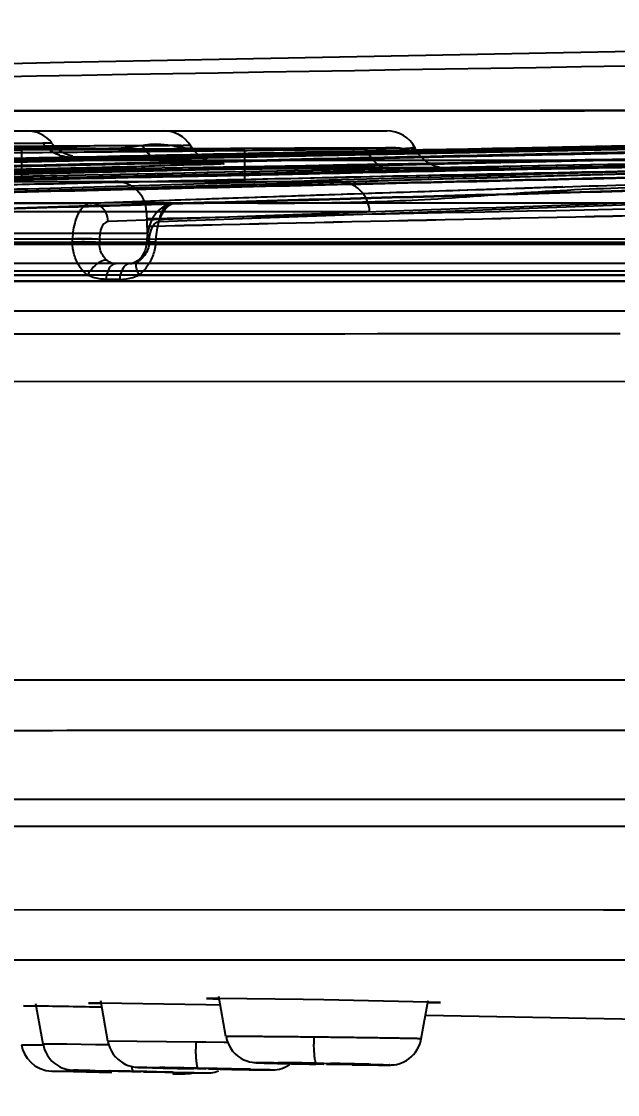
# Model space of a CAD drawing. Header units: millimetres. Extents: x 687 to 1107, y -116 to 478.
# Drawn here: x 931.257 to 933.143, y 374.776 to 378.172 of the extents above; entities that cross this region are included whole.
import ezdxf

# ---------------------------------------------------------------- set-up
doc = ezdxf.new("R2010")
doc.units = ezdxf.units.MM
doc.header["$LTSCALE"] = 0.1
doc.layers.add('DIM', color=3, linetype='Continuous')
doc.styles.get("Standard").update_dxf_attribs({"font": 'arial.ttf'})
doc.dimstyles.new('ISO-25', dxfattribs={"dimtxt": 2.5, "dimasz": 2.5, "dimexe": 1.25, "dimexo": 0.625, "dimtad": 1, "dimlfac": 5, "dimtxsty": 'Standard', "dimcen": 2.5, "dimadec": 0, "dimazin": 0, "dimtfac": 1, "dimtmove": 0, "dimatfit": 3, "dimfxl": 0, "dimarcsym": 0})

# ---------------------------------------------------------------- blocks, each defined once
blk = doc.blocks.new('*D59')
at = {"layer": 'Defpoints', "color": 0}
for p in [(924.9281, 376.0821), (964.4062, 376.0834), (964.4062, 366.3875)]:
    blk.add_point(p, dxfattribs=at)
at = {"layer": 'DIM', "color": 0, "lineweight": -2}
for p, q in [((964.4062, 375.4584), (964.4062, 365.1375)), ((924.9281, 375.4571), (924.9281, 365.1375)), ((927.4281, 366.3875), (961.9062, 366.3875))]:
    blk.add_line(p, q, dxfattribs=at)
at = {"layer": 'DIM', "color": 0}
for points in [[(927.4281, 366.8042), (927.4281, 365.9709), (924.9281, 366.3875)], [(961.9062, 366.8042), (961.9062, 365.9709), (964.4062, 366.3875)]]:
    blk.add_solid(points, dxfattribs=at)
at = {"layer": 'DIM', "color": 0, "insert": (944.6671, 368.289), "char_height": 2.5, "attachment_point": 5}
blk.add_mtext('197', dxfattribs=at)

msp = doc.modelspace()

# ---------------------------------------------------------------- linework, layer by layer
for p, q in [((928.7763, 377.8256), (932.4133, 377.8256)), ((931.325, 377.7869), (928.6826, 377.7568)), ((931.3531, 377.7873), (931.325, 377.7869)), ((931.3499, 377.7873), (931.3531, 377.7873)), ((931.6397, 377.7787), (931.7253, 377.7789)), ((931.7629, 377.779), (931.7253, 377.779)), ((931.7629, 377.779), (931.7686, 377.779)), ((931.7776, 377.7789), (931.7687, 377.7789)), ((931.7891, 377.7789), (931.7777, 377.7788)), ((931.7925, 377.7788), (931.7891, 377.7786)), ((932.4732, 377.7698), (932.3485, 377.7675)), ((932.5023, 377.771), (932.4732, 377.7698)), ((928.5717, 377.6737), (931.4212, 377.7411)), ((931.9642, 377.7656), (929.2254, 377.7656)), ((931.2587, 377.6656), (931.2587, 377.7656)), ((931.4208, 377.7411), (931.4336, 377.7415)), ((931.4212, 377.7411), (931.4507, 377.742)), ((931.4336, 377.7415), (931.4439, 377.7418)), ((931.9642, 377.6656), (931.9642, 377.7656)), ((931.2109, 377.7158), (931.2614, 377.7167)), ((931.2614, 377.7167), (931.3111, 377.7175)), ((931.3111, 377.7175), (931.3597, 377.7183)), ((931.3597, 377.7183), (931.4073, 377.719)), ((931.4073, 377.719), (931.4536, 377.7197)), ((931.4536, 377.7197), (931.4985, 377.7203)), ((931.4985, 377.7203), (931.542, 377.7209)), ((931.542, 377.7209), (931.5837, 377.7215)), ((931.5466, 377.6993), (931.5994, 377.7001)), ((931.5837, 377.7215), (931.6237, 377.722)), ((931.5994, 377.7001), (931.6511, 377.7009)), ((931.6237, 377.722), (931.6616, 377.7224)), ((931.6511, 377.7009), (931.7015, 377.7016)), ((931.6616, 377.7224), (931.6973, 377.7228)), ((931.6973, 377.7228), (931.7305, 377.7231)), ((931.7015, 377.7016), (931.7508, 377.7023)), ((931.7305, 377.7231), (931.7529, 377.7233)), ((931.7326, 377.7231), (931.8652, 377.7236)), ((931.7508, 377.7023), (931.7988, 377.703)), ((931.7529, 377.7233), (931.7731, 377.7234)), ((931.7731, 377.7234), (931.7911, 377.7235)), ((931.7911, 377.7235), (931.8072, 377.7236)), ((931.7988, 377.703), (931.8454, 377.7036)), ((931.8072, 377.7236), (931.8215, 377.7236)), ((931.8215, 377.7236), (931.8342, 377.7236)), ((931.8342, 377.7236), (931.8453, 377.7236)), ((931.8453, 377.7236), (931.855, 377.7236)), ((931.8454, 377.7036), (931.8908, 377.7042)), ((931.855, 377.7236), (931.8632, 377.7235)), ((931.8632, 377.7235), (931.8701, 377.7234)), ((931.8701, 377.7234), (931.8756, 377.7234)), ((931.8756, 377.7234), (931.8785, 377.7233)), ((931.8908, 377.7042), (931.9347, 377.7048)), ((931.9347, 377.7048), (931.9772, 377.7053)), ((931.9772, 377.7053), (932.0183, 377.7057)), ((932.0183, 377.7057), (932.058, 377.7062)), ((932.058, 377.7062), (932.0963, 377.7066)), ((932.0963, 377.7066), (932.1331, 377.7069)), ((932.1331, 377.7069), (932.1685, 377.7072)), ((932.1685, 377.7072), (932.2024, 377.7075)), ((932.2024, 377.7075), (932.2349, 377.7078)), ((932.2349, 377.7078), (932.266, 377.708)), ((932.266, 377.708), (932.2955, 377.7082)), ((932.2955, 377.7082), (932.3237, 377.7084)), ((932.3237, 377.7084), (932.3504, 377.7085)), ((932.3504, 377.7085), (932.3757, 377.7087)), ((932.3757, 377.7087), (932.3995, 377.7087)), ((932.3995, 377.7087), (932.4219, 377.7088)), ((932.4219, 377.7088), (932.4429, 377.7088)), ((932.4429, 377.7088), (932.4625, 377.7088)), ((932.4458, 377.6976), (932.5804, 377.7029)), ((932.4625, 377.7088), (932.4806, 377.7088)), ((932.4806, 377.7088), (932.4973, 377.7088)), ((932.4973, 377.7088), (932.5125, 377.7087)), ((932.5125, 377.7087), (932.5264, 377.7086)), ((932.5264, 377.7086), (932.5389, 377.7085)), ((932.5389, 377.7085), (932.55, 377.7084)), ((932.55, 377.7084), (932.5598, 377.7082)), ((932.5598, 377.7082), (932.5683, 377.7081)), ((932.5683, 377.7081), (932.5755, 377.7079)), ((932.5755, 377.7079), (932.5814, 377.7077)), ((929.3643, 377.6656), (932.2586, 377.6656)), ((931.209, 377.6937), (931.2675, 377.6947)), ((931.2675, 377.6947), (931.3251, 377.6957)), ((931.3251, 377.6957), (931.3819, 377.6967)), ((931.3819, 377.6967), (931.4378, 377.6976)), ((931.4378, 377.6976), (931.4927, 377.6985)), ((931.4927, 377.6985), (931.5466, 377.6993)), ((932.9695, 377.6487), (931.4889, 377.5971)), ((935.6281, 377.5986), (929.9625, 377.5964)), ((931.7446, 377.5969), (937.8305, 377.5994)), ((932.3585, 377.5691), (929.2644, 377.5691)), ((931.653, 377.5691), (931.6553, 377.5021)), ((931.7544, 377.5972), (931.743, 377.5968)), ((931.781, 377.5494), (931.6535, 377.5467)), ((928.8287, 377.5021), (931.6553, 377.5021)), ((963.4856, 377.4667), (925.8486, 377.4667)), ((926.0459, 377.4731), (940.3097, 377.4731)), ((926.053, 377.4731), (943.6161, 377.4731)), ((926.236, 377.4731), (942.5508, 377.4731)), ((927.8361, 377.4666), (956.7883, 377.4667)), ((929.8848, 377.4827), (935.5935, 377.4849)), ((931.4185, 377.4742), (931.4188, 377.4831)), ((931.5036, 377.482), (931.5038, 377.4731)), ((931.6542, 377.4834), (931.6537, 377.4744)), ((931.6537, 377.4744), (931.6818, 377.4742)), ((931.6537, 377.4744), (931.6617, 377.4731)), ((931.6621, 377.4821), (931.6542, 377.4834)), ((931.6542, 377.4834), (931.6823, 377.4831)), ((931.6617, 377.4731), (931.6621, 377.4821)), ((931.6818, 377.4742), (931.6823, 377.4831)), ((937.806, 377.4857), (931.6823, 377.4831)), ((943.5529, 377.4056), (926.0415, 377.4056)), ((927.4929, 377.3693), (931.466, 377.3693)), ((935.6494, 377.3693), (929.8383, 377.3693)), ((931.2657, 377.3823), (931.432, 377.3824)), ((931.432, 377.3824), (931.501, 377.3824)), ((931.501, 377.3824), (931.5785, 377.3824)), ((931.5785, 377.3824), (931.6482, 377.3824)), ((931.6281, 377.3693), (935.6609, 377.3691)), ((931.6482, 377.3824), (931.753, 377.3824)), ((931.753, 377.3824), (931.8085, 377.3824)), ((931.8085, 377.3824), (931.839, 377.3823)), ((931.839, 377.3823), (931.9339, 377.3823)), ((926.2031, 377.3503), (935.6619, 377.3503)), ((931.5679, 377.3556), (931.5244, 377.3556)), ((926.3027, 377.2556), (935.669, 377.2556)), ((931.8495, 377.1824), (931.0648, 377.1821)), ((931.8731, 377.1824), (931.8495, 377.1824)), ((932.2806, 377.1826), (931.8731, 377.1824)), ((932.3835, 377.1827), (932.2806, 377.1826)), ((932.4383, 377.1827), (932.3835, 377.1827)), ((932.5477, 377.1828), (932.4383, 377.1827)), ((932.5711, 377.1828), (932.5477, 377.1828)), ((932.7211, 377.1828), (932.5711, 377.1828)), ((933.1511, 377.1829), (932.7211, 377.1828)), ((935.5421, 377.0322), (929.9172, 377.0315)), ((942.4395, 376.0872), (928.431, 376.0871)), ((942.4319, 375.7096), (931.1512, 375.7096)), ((925.3524, 375.6246), (963.9821, 375.6246)), ((933.0989, 375.3594), (931.1629, 375.3598)), ((933.1394, 375.3594), (933.0989, 375.3594)), ((933.4104, 375.3594), (933.1394, 375.3594)), ((931.0783, 375.2019), (931.4657, 375.2019)), ((931.4657, 375.2019), (931.5343, 375.2018)), ((931.5343, 375.2018), (931.5661, 375.2018)), ((931.5661, 375.2018), (931.6351, 375.2018)), ((931.6351, 375.2018), (931.6442, 375.2018)), ((931.6442, 375.2018), (931.6666, 375.2018)), ((931.6666, 375.2018), (931.7344, 375.2018)), ((931.7344, 375.2018), (931.8391, 375.2018)), ((931.8391, 375.2018), (931.9341, 375.2018)), ((931.9341, 375.2018), (931.9748, 375.2018)), ((931.9748, 375.2018), (932.003, 375.2018)), ((932.003, 375.2018), (932.03, 375.2018)), ((932.03, 375.2018), (933.1426, 375.2016)), ((933.1426, 375.2016), (933.2014, 375.2016)), ((931.9042, 374.959), (931.8818, 375.0862)), ((931.3032, 375.0556), (931.2637, 375.0561)), ((931.2637, 375.0561), (931.3034, 375.0549)), ((931.3256, 374.9352), (931.3031, 375.063)), ((931.5082, 375.0648), (931.4688, 375.0648)), ((931.4688, 375.0648), (931.5087, 375.0633)), ((931.5306, 374.9442), (931.5081, 375.0718)), ((931.8402, 375.0592), (931.5082, 375.0648)), ((931.8869, 375.0583), (931.8402, 375.0592)), ((931.8818, 375.0796), (931.8424, 375.0792)), ((931.8424, 375.0792), (931.8825, 375.0774)), ((932.1483, 375.0764), (931.8818, 375.0796)), ((932.2137, 375.0753), (932.1483, 375.0764)), ((932.5434, 375.0683), (932.2137, 375.0753)), ((932.5219, 374.9518), (932.5433, 375.0734)), ((932.5432, 375.066), (932.5827, 375.0665)), ((932.5827, 375.0665), (932.5434, 375.0683)), ((932.535, 375.0263), (933.2138, 375.0138)), ((932.2137, 374.9568), (932.1819, 374.9572)), ((931.2605, 374.9323), (931.2573, 374.9323)), ((931.326, 374.9313), (931.2605, 374.9323)), ((931.4005, 374.9345), (931.3257, 374.9353)), ((931.4918, 374.9333), (931.4005, 374.9345)), ((931.5333, 374.9328), (931.4918, 374.9333)), ((931.8085, 374.9415), (931.5307, 374.9443)), ((931.8402, 374.9411), (931.8085, 374.9415)), ((931.8985, 374.9403), (931.8402, 374.9411)), ((931.91, 374.9401), (931.8985, 374.9403)), ((931.3342, 374.852), (931.3535, 374.8497)), ((931.4191, 374.8483), (931.3537, 374.8497)), ((931.3537, 374.8497), (931.4218, 374.8483)), ((931.4543, 374.8476), (931.4191, 374.8483)), ((931.4218, 374.8483), (931.5432, 374.8457)), ((931.4241, 374.8525), (931.4294, 374.8524)), ((931.4294, 374.8524), (931.464, 374.8515)), ((931.464, 374.8515), (931.5631, 374.8492)), ((931.4669, 374.8473), (931.5432, 374.8457)), ((931.49, 374.8516), (931.6116, 374.8492)), ((931.5374, 374.8503), (931.5352, 374.8503)), ((931.5352, 374.8503), (931.6089, 374.8485)), ((931.6009, 374.8491), (931.5374, 374.8503)), ((931.5631, 374.8492), (931.6064, 374.8483)), ((931.6267, 374.8486), (931.6009, 374.8491)), ((931.6064, 374.8483), (931.6089, 374.8482)), ((931.6089, 374.8485), (931.6352, 374.848)), ((931.6116, 374.8492), (931.6558, 374.8483)), ((931.6352, 374.8484), (931.6267, 374.8486)), ((931.6318, 374.8613), (931.637, 374.8612)), ((931.6533, 374.8481), (931.6352, 374.8484)), ((931.637, 374.8612), (931.6514, 374.8607)), ((931.6437, 374.8478), (931.6695, 374.8473)), ((931.6514, 374.8607), (931.6714, 374.8602)), ((931.6844, 374.8474), (931.6533, 374.8481)), ((931.6558, 374.8483), (931.7015, 374.8473)), ((931.6695, 374.8473), (931.7106, 374.8465)), ((931.6714, 374.8602), (931.7054, 374.8594)), ((931.7352, 374.8461), (931.6844, 374.8474)), ((931.7015, 374.8473), (931.7771, 374.8456)), ((931.7054, 374.8594), (931.7494, 374.8584)), ((931.7424, 374.8595), (931.7402, 374.8594)), ((931.7402, 374.8594), (931.8141, 374.8576)), ((931.8057, 374.8586), (931.7424, 374.8595)), ((931.7494, 374.8584), (931.8018, 374.8573)), ((931.8316, 374.8581), (931.8057, 374.8586)), ((931.8141, 374.8576), (931.8402, 374.857)), ((931.8166, 374.8589), (931.8609, 374.858)), ((931.8402, 374.858), (931.8316, 374.8581)), ((931.8586, 374.8576), (931.8402, 374.858)), ((931.8488, 374.8569), (931.8747, 374.8564)), ((931.9402, 374.8555), (931.8586, 374.8576)), ((931.9156, 374.8557), (931.938, 374.8555)), ((931.9222, 374.855), (931.9424, 374.8546)), ((931.938, 374.8555), (931.9402, 374.8555)), ((931.9424, 374.8546), (931.9778, 374.8541)), ((931.9778, 374.8541), (931.9997, 374.8537)), ((932.0433, 374.8533), (931.9802, 374.8541)), ((931.9822, 374.8554), (932.047, 374.8535)), ((931.9997, 374.8537), (932.0224, 374.8535)), ((932.0152, 374.8756), (932.0247, 374.8753)), ((932.0224, 374.8535), (932.0347, 374.8533)), ((932.0247, 374.8753), (932.0363, 374.875)), ((932.0347, 374.8533), (932.0409, 374.8533)), ((932.0363, 374.875), (932.0504, 374.8746)), ((932.0409, 374.8533), (932.0458, 374.8533)), ((932.0504, 374.8746), (932.0675, 374.8742)), ((932.0675, 374.8742), (932.088, 374.8738)), ((932.088, 374.8738), (932.1117, 374.8732)), ((932.1117, 374.8732), (932.1384, 374.8727)), ((932.1159, 374.8746), (932.1137, 374.8745)), ((932.1137, 374.8745), (932.1881, 374.8725)), ((932.179, 374.874), (932.1159, 374.8746)), ((932.1384, 374.8727), (932.1678, 374.8721)), ((932.1678, 374.8721), (932.188, 374.8718)), ((932.2048, 374.8736), (932.179, 374.874)), ((932.1881, 374.8725), (932.2137, 374.8721)), ((932.1903, 374.8746), (932.2346, 374.8738)), ((932.2137, 374.8734), (932.2048, 374.8736)), ((932.2326, 374.8731), (932.2137, 374.8734)), ((932.2226, 374.8719), (932.2484, 374.8715)), ((932.3137, 374.871), (932.2326, 374.8731)), ((932.2484, 374.8715), (932.3033, 374.8709)), ((932.3033, 374.8709), (932.3115, 374.8709)), ((932.3115, 374.8709), (932.3137, 374.871)), ((932.3359, 374.8695), (932.3551, 374.8693)), ((932.3551, 374.8693), (932.3719, 374.8691)), ((932.3719, 374.8691), (932.3862, 374.869)), ((932.3862, 374.869), (932.3981, 374.8689)), ((932.3981, 374.8689), (932.4078, 374.8689)), ((932.4078, 374.8689), (932.4153, 374.8689)), ((931.7106, 374.8465), (931.733, 374.8461)), ((931.733, 374.8461), (931.7352, 374.8461)), ((931.7566, 374.8411), (931.7355, 374.8416)), ((931.7371, 374.8415), (931.7703, 374.8408)), ((931.7697, 374.8408), (931.7566, 374.8411)), ((931.7742, 374.8407), (931.7697, 374.8408)), ((931.7703, 374.8408), (931.7742, 374.8407)), ((931.7705, 374.845), (931.8033, 374.8444)), ((931.7743, 374.8407), (931.7911, 374.8418)), ((931.8039, 374.8444), (931.775, 374.8449)), ((931.7771, 374.8456), (931.8403, 374.8439)), ((931.7911, 374.8418), (931.8022, 374.8444)), ((931.8033, 374.8444), (931.8222, 374.8441)), ((931.8222, 374.8441), (931.8349, 374.8439)), ((931.8349, 374.8439), (931.8408, 374.8438)), ((931.8408, 374.8438), (931.8437, 374.8438))]:
    msp.add_line(p, q)
for points in [[(940.5628, 378.1718), (937.4569, 378.1432), (934.3885, 378.0996), (931.392, 378.0422), (928.4894, 377.9726)], [(940.2184, 377.8694), (937.8725, 377.8479), (935.5239, 377.8173), (933.1728, 377.7778), (930.8192, 377.7291), (928.4632, 377.6715), (926.1046, 377.6047)], [(940.2459, 377.8695), (937.8974, 377.848), (935.5457, 377.8175), (933.191, 377.7779), (930.8333, 377.7292), (928.4726, 377.6715), (926.109, 377.6047)], [(940.5377, 377.8705), (938.3102, 377.8501), (936.0237, 377.8204), (933.6784, 377.7811), (931.2743, 377.732), (928.8113, 377.6729), (926.2896, 377.6037)], [(940.6991, 377.871), (938.5775, 377.8515), (936.3517, 377.8227), (934.0217, 377.7838), (931.5876, 377.7344), (929.0494, 377.6742), (926.407, 377.603)], [(941.6307, 377.8735), (939.5679, 377.8522), (937.3963, 377.8196), (935.1158, 377.7761), (932.7264, 377.7232), (930.2282, 377.6629), (927.6212, 377.5979)], [(941.1109, 377.8722), (939.1289, 377.8534), (937.0486, 377.8255), (934.8699, 377.7883), (932.5927, 377.7423), (930.2172, 377.688), (927.7432, 377.6263)], [(940.2125, 377.8694), (937.6744, 377.8457), (935.2104, 377.8127), (932.8205, 377.7713), (930.5048, 377.7223), (928.2632, 377.6665)], [(942.2427, 377.8747), (940.4344, 377.854), (938.5307, 377.8217), (936.5315, 377.7784), (934.4369, 377.7252), (932.2469, 377.6637), (929.9615, 377.5963)], [(931.4195, 377.7451), (931.4075, 377.7485), (931.3956, 377.7533), (931.3839, 377.7596), (931.3728, 377.7673), (931.3623, 377.7765), (931.3527, 377.787)], [(931.882, 377.7232), (931.8824, 377.7232), (931.8821, 377.7232), (931.8815, 377.7232), (931.8804, 377.7233), (931.8787, 377.7235), (931.8762, 377.7238), (931.8724, 377.7244), (931.8669, 377.7254), (931.8598, 377.7272), (931.8509, 377.7301), (931.8408, 377.7344), (931.8302, 377.7402), (931.8196, 377.7476), (931.8096, 377.7563), (931.8002, 377.7665), (931.7918, 377.7781)], [(932.5814, 377.7077), (932.5862, 377.7076), (932.5881, 377.7075), (932.5897, 377.7074), (932.591, 377.7074), (932.5919, 377.7073), (932.5925, 377.7073), (932.5927, 377.7073), (932.5925, 377.7073), (932.5917, 377.7074), (932.5903, 377.7075), (932.5879, 377.7079), (932.5845, 377.7084), (932.5796, 377.7095), (932.5729, 377.7113), (932.5647, 377.7141), (932.5554, 377.7181), (932.5456, 377.7234), (932.536, 377.7299), (932.5265, 377.7378), (932.5176, 377.747), (932.5092, 377.7579), (932.5016, 377.7706)], [(929.5457, 377.6993), (929.6647, 377.7022), (929.7855, 377.7052), (929.9073, 377.7081), (930.0296, 377.711), (930.1515, 377.7139), (930.2722, 377.7168), (930.3911, 377.7195), (930.5074, 377.7222), (930.6203, 377.7248), (930.7292, 377.7272), (930.8334, 377.7296), (930.9322, 377.7317), (931.0248, 377.7337), (931.1103, 377.7356), (931.1877, 377.7372), (931.2558, 377.7386), (931.3141, 377.7398), (931.3622, 377.7407), (931.3996, 377.7414), (931.4266, 377.7419), (931.4431, 377.7421), (931.4491, 377.7421)], [(931.8785, 377.7233), (931.8807, 377.7232), (931.8815, 377.7232), (931.882, 377.7232)], [(931.7429, 377.5968), (931.7301, 377.5952), (931.7171, 377.5912), (931.7043, 377.5845), (931.6925, 377.5753), (931.6819, 377.5638), (931.6728, 377.5502), (931.6654, 377.5349), (931.6597, 377.5179), (931.656, 377.5006), (931.6542, 377.4834)], [(931.6537, 377.4744), (931.6527, 377.4654), (931.6509, 377.4565), (931.6482, 377.4478), (931.6446, 377.4396), (931.6404, 377.4319), (931.6354, 377.425), (931.6301, 377.4191), (931.6245, 377.4143)], [(931.6244, 377.4142), (931.6186, 377.4106), (931.6123, 377.4078), (931.6059, 377.4061), (931.5998, 377.4056)], [(931.9043, 374.959), (931.9072, 374.9472), (931.9119, 374.9347), (931.918, 374.9233), (931.9253, 374.9132), (931.9333, 374.9045), (931.9419, 374.8971), (931.951, 374.8909), (931.9603, 374.8858), (931.9698, 374.882), (931.9787, 374.8793), (931.9865, 374.8777), (931.9928, 374.8768), (931.9966, 374.8765), (931.9993, 374.8763), (932.002, 374.8762), (932.0046, 374.876), (932.0077, 374.8759), (932.0152, 374.8756)], [(932.4153, 374.8689), (932.4183, 374.8689), (932.4211, 374.869), (932.4237, 374.869), (932.4267, 374.8691), (932.4308, 374.8694), (932.4361, 374.87), (932.4432, 374.8711), (932.4511, 374.8731), (932.459, 374.8757), (932.4669, 374.8791), (932.4749, 374.8835), (932.4827, 374.8887), (932.4902, 374.8948), (932.4973, 374.9018), (932.5037, 374.9096), (932.5094, 374.9181), (932.5141, 374.9272), (932.518, 374.9369), (932.5209, 374.9471), (932.5219, 374.9518)], [(931.2573, 374.9326), (931.2609, 374.9182), (931.2668, 374.904), (931.2753, 374.8903), (931.2864, 374.8777), (931.2999, 374.8667)], [(931.3257, 374.9353), (931.3277, 374.9263), (931.3305, 374.9175), (931.334, 374.9093), (931.3382, 374.9016), (931.3429, 374.8944), (931.3481, 374.8877), (931.3537, 374.8817), (931.3596, 374.8762), (931.3658, 374.8714), (931.3722, 374.8672), (931.3787, 374.8636), (931.3852, 374.8605), (931.3918, 374.858), (931.3983, 374.856), (931.4044, 374.8546), (931.4101, 374.8536), (931.4147, 374.8531), (931.4179, 374.8528), (931.42, 374.8527), (931.4215, 374.8526), (931.4241, 374.8525)], [(931.5307, 374.9443), (931.5328, 374.9349), (931.5367, 374.9236), (931.5418, 374.9131), (931.5478, 374.9035), (931.5546, 374.895), (931.5621, 374.8875), (931.57, 374.881), (931.5782, 374.8756), (931.5867, 374.8711), (931.5951, 374.8676), (931.6036, 374.8649), (931.6112, 374.8632), (931.6172, 374.8623), (931.6216, 374.8619), (931.6242, 374.8617), (931.626, 374.8616), (931.6278, 374.8615), (931.6318, 374.8613)], [(931.2999, 374.8667), (931.3159, 374.858), (931.3342, 374.852)], [(931.8437, 374.8438), (931.8454, 374.8438), (931.8483, 374.8439), (931.8522, 374.8441), (931.8574, 374.8447), (931.8631, 374.8456), (931.8688, 374.8468), (931.8745, 374.8484), (931.8803, 374.8504)], [(932.0458, 374.8533), (932.0478, 374.8533), (932.0498, 374.8533), (932.052, 374.8534), (932.055, 374.8535), (932.0601, 374.8539), (932.0664, 374.8548), (932.0734, 374.8562)], [(932.0734, 374.8562), (932.0809, 374.8584), (932.0887, 374.8613), (932.0966, 374.8651), (932.1041, 374.8695), (932.1095, 374.8733)], [(932.303, 374.8699), (932.3145, 374.8698), (932.3359, 374.8695)]]:
    msp.add_lwpolyline(points)
for centre, radius, start, end in [((944.7351, -239.6211), 617.449, 90.4170255, 91.7289886), ((944.7194, -238.3424), 616.1704, 90.4180088, 91.7305396), ((931.2744, 377.7256), 0.1, 38.1259, 90), ((931.7077, 377.7256), 0.1, 32.0066, 90), ((932.4133, 377.7256), 0.1, 27.0333, 90), ((944.6666, -353.0308), 730.8532, 90.6755085, 91.3268243), ((931.5531, 377.5656), 0.1, 2, 90), ((932.2586, 377.5656), 0.1, 2, 90), ((948.8428, -367.4083), 745.1294, 91.0315391, 91.3218266), ((948.9205, -370.9037), 748.6253, 91.0326652, 91.3215972), ((944.7866, -239.8194), 617.5057, 90.9403695, 91.2068226), ((931.7553, 377.5056), 0.1, 182, 203.1051), ((930.0654, 304.605), 70.4615, 88.823953, 88.993433), ((933.0489, 374.9579), 0.867, 180.0482, 181.5147), ((932.682, 374.9399), 0.8735, 179.8933, 181.3508), ((931.2081, 343.5128), 31.352, 88.8879, 89.11005), ((931.0982, 336.7855), 38.0801, 88.66987, 88.85236), ((932.1078, 387.8407), 12.9864, 268.97139, 269.15221), ((931.8317, 353.8301), 21.0476, 89.02381, 89.35458), ((931.7745, 349.2606), 25.6174, 88.69962, 88.97098)]:
    msp.add_arc(centre, radius, start, end)
for points, knots in [([(926.277, 377.8907), (929.3414, 377.9675), (935.4713, 378.0827), (944.6676, 378.1402), (953.8638, 378.0826), (959.9937, 377.9675), (963.0581, 377.8907)], [0, 0, 0, 0, 0.25, 0.5, 0.75, 1, 1, 1, 1]), ([(925.669, 377.8919), (925.6695, 377.8919), (925.6714, 377.8919), (925.6759, 377.8919), (925.6833, 377.8919), (925.6991, 377.8918), (925.7262, 377.8918), (925.7894, 377.8917), (925.8978, 377.8914), (926.0257, 377.8912), (926.1515, 377.891), (926.2646, 377.8908), (926.3965, 377.8905), (926.5589, 377.8902), (926.769, 377.89), (926.9825, 377.8898), (927.1923, 377.8896), (927.3849, 377.8895), (927.6046, 377.8894), (927.958, 377.8893), (928.48, 377.8891), (929.1976, 377.889), (930.03, 377.8891), (930.963, 377.8892), (931.977, 377.8894), (933.4349, 377.8895), (934.9409, 377.8898), (936.4822, 377.89), (937.6646, 377.8902), (938.8564, 377.8903), (940.0552, 377.8901), (941.2604, 377.8898), (942.432, 377.8892), (943.5681, 377.8885), (944.3006, 377.8881), (944.667, 377.8881)], [0, 0, 0, 0, 0.000078, 0.000312, 0.000702, 0.001247, 0.002806, 0.004989, 0.011227, 0.019924, 0.025187, 0.031083, 0.037783, 0.046023, 0.056721, 0.070956, 0.07975, 0.089844, 0.10137, 0.114443, 0.145647, 0.183798, 0.227763, 0.277088, 0.331133, 0.387887, 0.507311, 0.568943, 0.631279, 0.694023, 0.75713, 0.820596, 0.884336, 0.942135, 1, 1, 1, 1]), ([(926.1046, 377.6047), (927.676, 377.6522), (930.8155, 377.7351), (935.5203, 377.8233), (938.6535, 377.858), (940.2184, 377.8694)], [0, 0, 0, 0, 0.334098, 0.667429, 1, 1, 1, 1]), ([(940.246, 377.8695), (938.6792, 377.8582), (935.5414, 377.8234), (930.829, 377.7352), (927.6836, 377.6522), (926.109, 377.6047)], [0, 0, 0, 0, 0.332429, 0.665762, 1, 1, 1, 1]), ([(940.4297, 377.8701), (938.7666, 377.858), (935.5302, 377.8204), (930.8107, 377.728), (927.7545, 377.6472), (926.2714, 377.6038)], [0, 0, 0, 0, 0.352331, 0.685663, 1, 1, 1, 1]), ([(944.6672, 377.8889), (944.5475, 377.8889), (944.3085, 377.8889), (943.9492, 377.8891), (943.5894, 377.8892), (943.2318, 377.8894), (942.8796, 377.8896), (942.5311, 377.8897), (942.1782, 377.8898), (941.8095, 377.89), (941.4135, 377.8901), (940.9786, 377.8901), (940.494, 377.8902), (939.9502, 377.8902), (939.338, 377.8903), (938.65, 377.8902), (937.88, 377.8902), (937.0192, 377.8901), (936.0581, 377.89), (935.0077, 377.8898), (933.9311, 377.8897), (932.9105, 377.8895), (932.004, 377.8893), (931.2123, 377.8892), (930.5123, 377.8891), (929.8847, 377.8891), (929.3199, 377.8891), (928.8125, 377.8891), (928.3564, 377.8892), (927.9442, 377.8893), (927.57, 377.8895), (927.233, 377.8896), (926.9363, 377.8898), (926.682, 377.8901), (926.4674, 377.8904), (926.3366, 377.8906), (926.277, 377.8907)], [0, 0, 0, 0, 0.019536, 0.038982, 0.058621, 0.078223, 0.09732, 0.11608, 0.135062, 0.154893, 0.176221, 0.199673, 0.22584, 0.25526, 0.288397, 0.325695, 0.367502, 0.413999, 0.466116, 0.524291, 0.585359, 0.641741, 0.690769, 0.733236, 0.770895, 0.804967, 0.835605, 0.86304, 0.887734, 0.910011, 0.930285, 0.948779, 0.964986, 0.978676, 0.99027, 1, 1, 1, 1]), ([(926.2896, 377.6037), (927.78, 377.6471), (930.8534, 377.728), (935.6028, 377.8207), (938.8619, 377.8584), (940.5377, 377.8705)], [0, 0, 0, 0, 0.313872, 0.647204, 1, 1, 1, 1]), ([(926.3834, 377.6032), (927.848, 377.6451), (930.8883, 377.7251), (935.6157, 377.8194), (938.8786, 377.8582), (940.5656, 377.8706)], [0, 0, 0, 0, 0.309886, 0.643216, 1, 1, 1, 1]), ([(940.6991, 377.871), (938.9966, 377.8587), (935.7059, 377.8199), (930.9419, 377.7251), (927.8806, 377.6449), (926.4071, 377.603)], [0, 0, 0, 0, 0.357311, 0.690642, 1, 1, 1, 1]), ([(940.9297, 377.8716), (939.197, 377.8587), (935.886, 377.8165), (931.152, 377.7167), (928.1507, 377.6388), (926.7273, 377.6011)], [0, 0, 0, 0, 0.365951, 0.699282, 1, 1, 1, 1]), ([(927.5179, 377.5981), (927.8904, 377.6075), (928.6359, 377.6262), (929.7986, 377.6555), (931.0064, 377.6856), (932.3041, 377.7173), (933.6473, 377.7487), (935.081, 377.78), (936.5605, 377.8091), (938.1308, 377.8357), (939.7465, 377.8577), (940.8538, 377.8686), (941.4075, 377.873)], [0, 0, 0, 0, 0.08048, 0.161025, 0.251157, 0.341392, 0.441323, 0.541288, 0.651081, 0.760873, 0.880434, 1, 1, 1, 1]), ([(941.6309, 377.8735), (941.0693, 377.8692), (939.9463, 377.8583), (938.3091, 377.8361), (936.7191, 377.8093), (935.2238, 377.78), (933.7761, 377.7484), (932.4229, 377.7169), (931.1172, 377.6852), (929.9051, 377.6551), (928.74, 377.6259), (927.9943, 377.6073), (927.6216, 377.598)], [0, 0, 0, 0, 0.120226, 0.240446, 0.350569, 0.460687, 0.560657, 0.660585, 0.75049, 0.840289, 0.920178, 1, 1, 1, 1]), ([(927.7434, 377.6264), (929.0936, 377.6613), (931.9288, 377.7324), (936.3846, 377.8223), (939.4905, 377.8602), (941.111, 377.8722)], [0, 0, 0, 0, 0.303056, 0.636386, 1, 1, 1, 1]), ([(929.9625, 377.5964), (930.2365, 377.6045), (930.8478, 377.6227), (931.8278, 377.6514), (932.9461, 377.6837), (934.1805, 377.7182), (935.543, 377.7544), (937.0339, 377.7908), (938.6551, 377.8255), (940.406, 377.8554), (941.6164, 377.8694), (942.243, 377.8747)], [0, 0, 0, 0, 0.066948, 0.149355, 0.239448, 0.340177, 0.450927, 0.572318, 0.704391, 0.846952, 1, 1, 1, 1]), ([(931.479, 377.5967), (931.5555, 377.5998), (931.7213, 377.6061), (931.9909, 377.6157), (932.3028, 377.6265), (932.6616, 377.6385), (933.0672, 377.6516), (933.5163, 377.6661), (934.0113, 377.6828), (934.5704, 377.7015), (935.2061, 377.7209), (935.9293, 377.7432), (936.7378, 377.7662), (937.6403, 377.7906), (938.6422, 377.8151), (939.754, 377.8388), (940.987, 377.86), (941.8506, 377.8706), (942.3044, 377.8748)], [0, 0, 0, 0, 0.021189, 0.04597, 0.074744, 0.107634, 0.145422, 0.187186, 0.232097, 0.282629, 0.342156, 0.408281, 0.483095, 0.566222, 0.658368, 0.760734, 0.874289, 1, 1, 1, 1]), ([(931.7446, 377.5969), (931.82, 377.6), (931.985, 377.5962), (932.254, 377.5975), (932.5687, 377.6074), (932.9161, 377.6378), (933.2817, 377.6503), (933.665, 377.6638), (934.086, 377.6781), (934.568, 377.6939), (935.1173, 377.7114), (935.7356, 377.7303), (936.4305, 377.7517), (937.208, 377.7734), (938.0755, 377.7962), (939.0402, 377.8191), (940.1123, 377.8412), (941.3036, 377.8612), (942.1388, 377.8712), (942.578, 377.8753)], [0, 0, 0, 0, 0.020905, 0.045625, 0.074486, 0.108011, 0.142138, 0.175725, 0.21418, 0.25873, 0.309241, 0.366286, 0.429968, 0.501698, 0.581586, 0.670189, 0.768802, 0.878424, 1, 1, 1, 1]), ([(940.5178, 377.8127), (938.9346, 377.8004), (935.7682, 377.7642), (931.0188, 377.6753), (927.853, 377.5929), (926.2701, 377.5459)], [0, 0, 0, 0, 0.333299, 0.666632, 1, 1, 1, 1]), ([(926.294, 377.5459), (927.8664, 377.592), (931.0117, 377.6755), (935.7305, 377.7633), (938.8768, 377.8007), (940.4501, 377.8122)], [0, 0, 0, 0, 0.33331, 0.666643, 1, 1, 1, 1]), ([(926.3838, 377.5451), (927.9713, 377.5902), (931.1464, 377.6745), (935.9097, 377.7621), (939.0852, 377.8016), (940.673, 377.8131)], [0, 0, 0, 0, 0.333376, 0.666709, 1, 1, 1, 1]), ([(940.5914, 377.8128), (939.0154, 377.7998), (935.8635, 377.7628), (931.1364, 377.6736), (927.9856, 377.5919), (926.4104, 377.5454)], [0, 0, 0, 0, 0.333361, 0.666693, 1, 1, 1, 1]), ([(941.0767, 377.8146), (939.54, 377.8023), (936.4093, 377.7649), (931.6279, 377.6673), (928.3832, 377.5879), (926.7323, 377.5433)], [0, 0, 0, 0, 0.321332, 0.654668, 1, 1, 1, 1]), ([(926.7633, 377.5436), (928.3972, 377.5881), (931.609, 377.6674), (936.3428, 377.7644), (939.4428, 377.8017), (940.9647, 377.814)], [0, 0, 0, 0, 0.34523, 0.678556, 1, 1, 1, 1]), ([(941.4504, 377.8153), (939.9581, 377.8018), (936.9226, 377.7626), (932.2931, 377.659), (929.1558, 377.5826), (927.5615, 377.5405)], [0, 0, 0, 0, 0.322266, 0.655589, 1, 1, 1, 1]), ([(927.5801, 377.5403), (929.1888, 377.5826), (932.3539, 377.6593), (937.0232, 377.7633), (940.0842, 377.8025), (941.5885, 377.8158)], [0, 0, 0, 0, 0.344551, 0.677897, 1, 1, 1, 1]), ([(929.7909, 377.5384), (931.1982, 377.5822), (933.9657, 377.6609), (938.0465, 377.7645), (940.7204, 377.8033), (942.0338, 377.8163)], [0, 0, 0, 0, 0.34491, 0.678234, 1, 1, 1, 1]), ([(942.1939, 377.8168), (940.8776, 377.8041), (938.1965, 377.7654), (934.1034, 377.6617), (931.3264, 377.5825), (929.9139, 377.5384)], [0, 0, 0, 0, 0.321502, 0.654851, 1, 1, 1, 1]), ([(942.3568, 377.8168), (941.1975, 377.8048), (938.8352, 377.7671), (935.2269, 377.6659), (932.778, 377.5845), (931.5318, 377.5387)], [0, 0, 0, 0, 0.321188, 0.654512, 1, 1, 1, 1]), ([(931.693, 377.5388), (932.9412, 377.585), (935.393, 377.667), (939.0039, 377.768), (941.3669, 377.8055), (942.526, 377.8173)], [0, 0, 0, 0, 0.345775, 0.679121, 1, 1, 1, 1]), ([(928.7086, 377.7573), (928.7466, 377.7579), (928.8496, 377.7593), (929.0401, 377.7618), (929.297, 377.7649), (929.6028, 377.7686), (929.9367, 377.7725), (930.276, 377.7763), (930.5978, 377.7798), (930.8801, 377.7828), (931.1039, 377.7851), (931.2538, 377.7864), (931.3274, 377.7872), (931.3499, 377.7873)], [0, 0, 0, 0, 0.043125, 0.116952, 0.216462, 0.334909, 0.464253, 0.595705, 0.720339, 0.829695, 0.916375, 0.974511, 1, 1, 1, 1]), ([(931.6397, 377.7787), (931.5713, 377.7783), (931.4117, 377.7773), (931.1442, 377.7752), (930.8282, 377.7725), (930.4856, 377.7695), (930.1414, 377.7653), (929.8166, 377.764), (929.5439, 377.7538), (929.3159, 377.7682), (929.207, 377.7338), (929.1173, 377.7671), (929.1132, 377.7518)], [0, 0, 0, 0, 0.081113, 0.189518, 0.317611, 0.456407, 0.596153, 0.727021, 0.839804, 0.926576, 0.981255, 1, 1, 1, 1]), ([(929.2649, 377.7519), (929.3333, 377.7523), (929.493, 377.7534), (929.7608, 377.7557), (930.0772, 377.7586), (930.4204, 377.7618), (930.7644, 377.766), (931.0915, 377.7674), (931.3583, 377.7767), (931.6013, 377.7641), (931.6818, 377.7944), (931.8008, 377.7654), (931.7925, 377.7786)], [0, 0, 0, 0, 0.081098, 0.189576, 0.317787, 0.456709, 0.596561, 0.727493, 0.840281, 0.926988, 0.981514, 1, 1, 1, 1]), ([(936.0501, 377.7716), (935.5342, 377.7589), (934.5496, 377.7338), (933.1452, 377.6952), (931.8839, 377.6593), (930.7654, 377.6266), (930.0666, 377.6062), (929.7408, 377.5964)], [0, 0, 0, 0, 0.245321, 0.468131, 0.667743, 0.845069, 1, 1, 1, 1]), ([(932.3485, 377.7675), (932.28, 377.7665), (932.1199, 377.7645), (931.8516, 377.7615), (931.5347, 377.7584), (931.1912, 377.7552), (930.8466, 377.7532), (930.5201, 377.7486), (930.2509, 377.754), (930.0134, 377.7357), (929.9223, 377.7681), (929.8143, 377.7339), (929.818, 377.7491)], [0, 0, 0, 0, 0.081249, 0.189811, 0.318065, 0.456986, 0.596792, 0.727643, 0.840342, 0.926978, 0.981477, 1, 1, 1, 1]), ([(929.9687, 377.7526), (930.0318, 377.7536), (930.179, 377.7556), (930.4258, 377.7584), (930.7172, 377.7613), (931.0354, 377.7642), (931.3609, 377.7668), (931.6741, 377.7689), (931.956, 377.7706), (932.189, 377.7717), (932.3265, 377.772), (932.3846, 377.772)], [0, 0, 0, 0, 0.078471, 0.182745, 0.306411, 0.440346, 0.57788, 0.710591, 0.829285, 0.927904, 1, 1, 1, 1]), ([(931.4212, 377.7411), (931.419, 377.7411), (931.4145, 377.7411), (931.4056, 377.7416), (931.3943, 377.7432), (931.3809, 377.7468), (931.3679, 377.7519), (931.3556, 377.7587), (931.3442, 377.767), (931.3356, 377.7748), (931.3293, 377.7816), (931.3264, 377.7851), (931.325, 377.7869)], [0, 0, 0, 0, 0.06, 0.120776, 0.244125, 0.369158, 0.495078, 0.622673, 0.749984, 0.876095, 0.938398, 1, 1, 1, 1]), ([(931.7326, 377.7231), (931.7304, 377.7231), (931.726, 377.7231), (931.717, 377.7238), (931.7057, 377.7259), (931.6924, 377.7303), (931.6796, 377.7367), (931.6677, 377.745), (931.6587, 377.7533), (931.6521, 377.7606), (931.6476, 377.7664), (931.6434, 377.7724), (931.6409, 377.7765), (931.6397, 377.7786)], [0, 0, 0, 0, 0.058001, 0.116963, 0.237319, 0.360396, 0.485638, 0.613475, 0.742634, 0.807384, 0.871989, 0.93626, 1, 1, 1, 1]), ([(932.4458, 377.6976), (932.4323, 377.6976), (932.4045, 377.7037), (932.3697, 377.7293), (932.3541, 377.7541), (932.3485, 377.7675)], [0, 0, 0, 0, 0.320495, 0.654054, 1, 1, 1, 1]), ([(932.3846, 377.772), (932.4062, 377.772), (932.4433, 377.7752), (932.4768, 377.7669), (932.5003, 377.775), (932.5023, 377.771)], [0, 0, 0, 0, 0.550406, 0.886747, 1, 1, 1, 1]), ([(935.6664, 377.7319), (935.5253, 377.7319), (934.6185, 377.7317), (933.3465, 377.7315), (931.8667, 377.7314), (930.5485, 377.7311), (929.3484, 377.731), (928.2951, 377.7311), (927.7615, 377.7312), (927.4007, 377.7314), (927.177, 377.7315), (926.9814, 377.7316), (926.7689, 377.7318), (926.5531, 377.732), (926.3414, 377.7322), (926.1783, 377.7325), (926.0461, 377.7328), (925.933, 377.733), (925.8073, 377.7332), (925.6795, 377.7334), (925.5711, 377.7337), (925.5079, 377.7338), (925.4808, 377.7339), (925.465, 377.7339), (925.4576, 377.7339), (925.4532, 377.7339), (925.4512, 377.7339), (925.4507, 377.7339)], [0, 0, 0, 0, 0.041433, 0.266299, 0.373546, 0.475987, 0.653428, 0.725969, 0.785302, 0.810109, 0.831931, 0.850995, 0.867566, 0.894325, 0.914364, 0.929748, 0.942222, 0.953184, 0.962963, 0.979128, 0.990725, 0.994785, 0.997682, 0.998696, 0.99942, 0.999854, 1, 1, 1, 1]), ([(944.6674, 377.731), (944.2984, 377.7311), (943.5603, 377.7314), (942.4156, 377.7321), (941.235, 377.7324), (940.0204, 377.7324), (938.8113, 377.7324), (937.6084, 377.7322), (936.4142, 377.7321), (934.8578, 377.7318), (933.3353, 377.7316), (931.8584, 377.7314), (930.8259, 377.7312), (929.8738, 377.7311), (929.1418, 377.7311), (928.6106, 377.7311), (928.162, 377.7312), (927.6835, 377.7313), (927.2018, 377.7315), (926.8304, 377.7318), (926.5487, 377.732), (926.3358, 377.7323), (926.1716, 377.7326), (926.0386, 377.7328), (925.9249, 377.7331), (925.8244, 377.7333), (925.7358, 377.7334), (925.6593, 377.7336), (925.595, 377.7337), (925.5494, 377.7338), (925.5194, 377.7339), (925.5019, 377.7339), (925.487, 377.7339), (925.4749, 377.734), (925.4664, 377.734), (925.4609, 377.734), (925.4577, 377.734), (925.4552, 377.734), (925.4532, 377.734), (925.4519, 377.734), (925.4512, 377.734), (925.4509, 377.734)], [0, 0, 0, 0, 0.057607, 0.115228, 0.178703, 0.241924, 0.304839, 0.367458, 0.429728, 0.491263, 0.61044, 0.667409, 0.721845, 0.771629, 0.816039, 0.836117, 0.854566, 0.886075, 0.910809, 0.929771, 0.94406, 0.954784, 0.963015, 0.969685, 0.975546, 0.98077, 0.985379, 0.989366, 0.992719, 0.995425, 0.996484, 0.997396, 0.998166, 0.998796, 0.999291, 0.999489, 0.999655, 0.999788, 0.99989, 0.99996, 1, 1, 1, 1]), ([(931.4481, 377.7422), (931.4239, 377.7421), (931.3446, 377.7403), (931.1829, 377.7373), (930.9414, 377.7319), (930.6364, 377.7252), (930.2889, 377.7172), (929.9232, 377.7085), (929.5632, 377.6998), (929.233, 377.6915), (928.9551, 377.6844), (928.7497, 377.6789), (928.6393, 377.6759), (928.5988, 377.6747)], [0, 0, 0, 0, 0.025475, 0.083537, 0.170236, 0.279695, 0.404691, 0.536078, 0.664753, 0.783719, 0.883778, 0.957305, 1, 1, 1, 1]), ([(929.0311, 377.6623), (929.021, 377.6623), (928.9704, 377.6639), (929.1411, 377.668), (929.2423, 377.6723), (929.5144, 377.6792), (929.8098, 377.6867), (930.1623, 377.6949), (930.5289, 377.7029), (930.8907, 377.7102), (931.2216, 377.7161), (931.4987, 377.7205), (931.6628, 377.7225), (931.7326, 377.7231)], [0, 0, 0, 0, 0.010882, 0.0362, 0.095857, 0.185713, 0.299685, 0.429082, 0.564676, 0.699025, 0.821828, 0.924151, 1, 1, 1, 1]), ([(931.8652, 377.7236), (931.8753, 377.7235), (931.9257, 377.7208), (931.756, 377.7171), (931.6548, 377.7126), (931.3824, 377.7064), (931.0865, 377.6995), (930.7332, 377.6921), (930.366, 377.6848), (930.0038, 377.6779), (929.6731, 377.6718), (929.3967, 377.6671), (929.2334, 377.6645), (929.164, 377.6636)], [0, 0, 0, 0, 0.010917, 0.03601, 0.095572, 0.18552, 0.299701, 0.42943, 0.565284, 0.699823, 0.822605, 0.92458, 1, 1, 1, 1]), ([(932.5804, 377.7029), (932.5896, 377.7034), (932.6372, 377.7098), (932.4708, 377.7073), (932.3722, 377.7098), (932.1063, 377.7065), (931.8176, 377.7035), (931.471, 377.6983), (931.1065, 377.692), (930.7409, 377.6849), (930.4018, 377.6776), (930.1141, 377.6708), (929.9427, 377.6661), (929.8693, 377.6639)], [0, 0, 0, 0, 0.010039, 0.034884, 0.092814, 0.180631, 0.291463, 0.418044, 0.552481, 0.68794, 0.81411, 0.920332, 1, 1, 1, 1]), ([(929.7343, 377.659), (929.725, 377.6585), (929.6776, 377.6535), (929.8402, 377.6561), (929.937, 377.6547), (930.1981, 377.658), (930.4833, 377.6611), (930.8275, 377.6658), (931.1914, 377.6713), (931.5589, 377.6776), (931.9023, 377.6841), (932.1955, 377.6905), (932.3706, 377.6952), (932.4458, 377.6976)], [0, 0, 0, 0, 0.010064, 0.034295, 0.090832, 0.176883, 0.28641, 0.411984, 0.54604, 0.682161, 0.810114, 0.918442, 1, 1, 1, 1]), ([(927.6216, 377.598), (927.8403, 377.5975), (928.3422, 377.5969), (929.2201, 377.5964), (930.2871, 377.5964), (931.0711, 377.5966), (931.479, 377.5967)], [0, 0, 0, 0, 0.170114, 0.390298, 0.682754, 1, 1, 1, 1]), ([(931.479, 377.5967), (931.4678, 377.5964), (931.4428, 377.5797), (931.4242, 377.537), (931.419, 377.5023), (931.4188, 377.4831)], [0, 0, 0, 0, 0.245853, 0.580733, 1, 1, 1, 1]), ([(931.5316, 377.5387), (931.5312, 377.5486), (931.5263, 377.5679), (931.5073, 377.5905), (931.4883, 377.5968), (931.479, 377.5967)], [0, 0, 0, 0, 0.347456, 0.67363, 1, 1, 1, 1]), ([(931.7446, 377.5969), (931.7333, 377.5965), (931.7082, 377.5797), (931.689, 377.5371), (931.6831, 377.5023), (931.6823, 377.4831)], [0, 0, 0, 0, 0.24463, 0.583579, 1, 1, 1, 1]), ([(931.7446, 377.5969), (931.7359, 377.5968), (931.7177, 377.5912), (931.6983, 377.5691), (931.6934, 377.5493), (931.6932, 377.5388)], [0, 0, 0, 0, 0.30753, 0.631361, 1, 1, 1, 1]), ([(931.5318, 377.5387), (931.5264, 377.5381), (931.5144, 377.5305), (931.5059, 377.5086), (931.5041, 377.4913), (931.5038, 377.4814)], [0, 0, 0, 0, 0.238557, 0.563656, 1, 1, 1, 1]), ([(931.6618, 377.4815), (931.6626, 377.4914), (931.6655, 377.5088), (931.6752, 377.5306), (931.6874, 377.5382), (931.693, 377.5388)], [0, 0, 0, 0, 0.430837, 0.758709, 1, 1, 1, 1]), ([(931.4188, 377.4831), (931.1931, 377.483), (930.758, 377.4828), (930.1261, 377.4827), (929.5414, 377.4827), (929.0845, 377.4828), (928.7487, 377.4829), (928.4572, 377.4831), (928.1393, 377.4833), (927.8068, 377.4837), (927.6085, 377.4841), (927.5181, 377.4843)], [0, 0, 0, 0, 0.173573, 0.334591, 0.486005, 0.623291, 0.686038, 0.744267, 0.847453, 0.930514, 1, 1, 1, 1]), ([(931.4185, 377.4742), (931.4285, 377.4746), (931.4488, 377.4751), (931.4772, 377.4747), (931.4956, 377.474), (931.5038, 377.4731)], [0, 0, 0, 0, 0.351108, 0.711911, 1, 1, 1, 1]), ([(931.466, 377.3693), (931.4562, 377.377), (931.4385, 377.3966), (931.4223, 377.4333), (931.4187, 377.4604), (931.4185, 377.4742)], [0, 0, 0, 0, 0.317309, 0.652624, 1, 1, 1, 1]), ([(931.5036, 377.482), (931.496, 377.4828), (931.4779, 377.4836), (931.4496, 377.4839), (931.429, 377.4835), (931.4188, 377.4831)], [0, 0, 0, 0, 0.271087, 0.639589, 1, 1, 1, 1]), ([(931.527, 377.4166), (931.5219, 377.4208), (931.513, 377.4315), (931.5051, 377.4512), (931.5035, 377.4657), (931.5037, 377.4731)], [0, 0, 0, 0, 0.31358, 0.649077, 1, 1, 1, 1]), ([(931.6818, 377.4742), (931.6809, 377.4602), (931.6757, 377.4328), (931.6571, 377.3963), (931.6384, 377.377), (931.6281, 377.3693)], [0, 0, 0, 0, 0.346153, 0.681803, 1, 1, 1, 1]), ([(931.6617, 377.4731), (931.6611, 377.4656), (931.658, 377.4509), (931.6478, 377.4313), (931.6378, 377.4208), (931.6322, 377.4166)], [0, 0, 0, 0, 0.344976, 0.680275, 1, 1, 1, 1]), ([(931.527, 377.4166), (931.52, 377.4172), (931.5037, 377.4111), (931.4831, 377.3941), (931.4711, 377.3782), (931.466, 377.3693)], [0, 0, 0, 0, 0.262397, 0.614316, 1, 1, 1, 1]), ([(931.5566, 377.4056), (931.5512, 377.4056), (931.539, 377.3991), (931.5286, 377.38), (931.5252, 377.3643), (931.5244, 377.3556)], [0, 0, 0, 0, 0.252482, 0.587663, 1, 1, 1, 1]), ([(931.527, 377.4166), (931.5298, 377.4143), (931.5358, 377.4102), (931.5459, 377.4064), (931.553, 377.4056), (931.5565, 377.4056)], [0, 0, 0, 0, 0.341377, 0.671257, 1, 1, 1, 1]), ([(931.5999, 377.4056), (931.5946, 377.4056), (931.5824, 377.399), (931.5721, 377.38), (931.5687, 377.3643), (931.5679, 377.3556)], [0, 0, 0, 0, 0.251914, 0.586422, 1, 1, 1, 1]), ([(931.6, 377.4056), (931.6037, 377.4056), (931.6112, 377.4065), (931.6222, 377.4102), (931.629, 377.4143), (931.6322, 377.4166)], [0, 0, 0, 0, 0.31901, 0.655154, 1, 1, 1, 1]), ([(931.6245, 377.4143), (931.6215, 377.4121), (931.6177, 377.4027), (931.6204, 377.3868), (931.625, 377.3754), (931.6281, 377.3693)], [0, 0, 0, 0, 0.232467, 0.565264, 1, 1, 1, 1]), ([(931.6322, 377.4166), (931.6312, 377.4166), (931.6294, 377.4165), (931.6267, 377.4157), (931.6252, 377.4148), (931.6245, 377.4143)], [0, 0, 0, 0, 0.355141, 0.68405, 1, 1, 1, 1]), ([(929.4052, 377.3818), (929.5495, 377.3816), (929.8458, 377.3811), (930.301, 377.3812), (930.7769, 377.3818), (931.1008, 377.3822), (931.2657, 377.3823)], [0, 0, 0, 0, 0.232644, 0.47773, 0.734029, 1, 1, 1, 1]), ([(931.5242, 377.3556), (931.5172, 377.3556), (931.5035, 377.3566), (931.4839, 377.3613), (931.4718, 377.3664), (931.4661, 377.3693)], [0, 0, 0, 0, 0.34844, 0.682981, 1, 1, 1, 1]), ([(931.5679, 377.3556), (931.5751, 377.3555), (931.5892, 377.3565), (931.6095, 377.3612), (931.6222, 377.3663), (931.6281, 377.3693)], [0, 0, 0, 0, 0.345138, 0.679206, 1, 1, 1, 1]), ([(931.9339, 377.3823), (932.1921, 377.3822), (932.7155, 377.382), (933.5095, 377.3824), (934.3202, 377.3823), (934.8658, 377.3817), (935.1407, 377.3814)], [0, 0, 0, 0, 0.24156, 0.489609, 0.742798, 1, 1, 1, 1]), ([(935.6619, 377.3503), (934.9286, 377.3503), (933.5993, 377.3503), (931.7869, 377.3503), (930.3157, 377.3503), (929.1251, 377.3504), (928.172, 377.3503), (927.4313, 377.3504), (926.8854, 377.35), (926.4979, 377.3504), (926.2901, 377.3511), (926.2031, 377.3508)], [0, 0, 0, 0, 0.232576, 0.42161, 0.57483, 0.699183, 0.799228, 0.877117, 0.934087, 0.972389, 1, 1, 1, 1]), ([(925.3842, 375.9278), (925.4336, 375.9255), (925.5106, 375.9229), (925.6189, 375.9225), (925.7143, 375.924), (925.8252, 375.9262), (925.9566, 375.9281), (926.1143, 375.9292), (926.3048, 375.9295), (926.5353, 375.9291), (926.8127, 375.9285), (927.1428, 375.9281), (927.6983, 375.9278), (928.5349, 375.9276), (929.462, 375.9274), (930.3046, 375.9276), (931.0003, 375.928), (931.7298, 375.9285), (932.4865, 375.9288), (933.2646, 375.9288), (934.0595, 375.9286), (934.8676, 375.928), (935.6861, 375.9275), (936.5129, 375.9273), (937.346, 375.9276), (938.1842, 375.9279), (939.309, 375.928), (940.7214, 375.9279), (941.8529, 375.9277), (942.4199, 375.9276)], [0, 0, 0, 0, 0.008693, 0.013563, 0.019077, 0.025498, 0.033098, 0.042221, 0.053265, 0.066647, 0.082803, 0.102116, 0.124783, 0.180626, 0.249442, 0.288037, 0.329006, 0.371968, 0.416503, 0.462256, 0.508988, 0.556479, 0.60457, 0.653132, 0.702062, 0.751286, 0.800738, 0.900141, 1, 1, 1, 1]), ([(932.1819, 374.9572), (932.1633, 374.9574), (932.1271, 374.9578), (932.0826, 374.9582), (932.0491, 374.9585), (932.0259, 374.9587), (932.0043, 374.9589), (931.9844, 374.9591), (931.9665, 374.9592), (931.9507, 374.9592), (931.9372, 374.9593), (931.9273, 374.9593), (931.9205, 374.9593), (931.9164, 374.9593), (931.9128, 374.9593), (931.9099, 374.9592), (931.9078, 374.9592), (931.9065, 374.9592), (931.9058, 374.9592), (931.9052, 374.9591), (931.9047, 374.9591), (931.9045, 374.9591), (931.9043, 374.9591), (931.9043, 374.9591)], [0, 0, 0, 0, 0.201444, 0.391249, 0.480048, 0.563894, 0.642055, 0.713802, 0.778412, 0.83536, 0.884345, 0.925075, 0.942252, 0.957257, 0.970055, 0.98062, 0.988922, 0.992217, 0.994935, 0.997075, 0.998633, 0.999606, 1, 1, 1, 1]), ([(932.5219, 374.9518), (932.5219, 374.9519), (932.5217, 374.9519), (932.5215, 374.9519), (932.521, 374.9519), (932.5203, 374.952), (932.5195, 374.952), (932.518, 374.9521), (932.5156, 374.9522), (932.5123, 374.9523), (932.5083, 374.9524), (932.5035, 374.9525), (932.4981, 374.9526), (932.4919, 374.9527), (932.4824, 374.9529), (932.469, 374.9532), (932.451, 374.9535), (932.4308, 374.9539), (932.4085, 374.9542), (932.3843, 374.9546), (932.3584, 374.955), (932.3214, 374.9555), (932.273, 374.9561), (932.2337, 374.9566), (932.2137, 374.9568)], [0, 0, 0, 0, 0.000356, 0.001305, 0.002857, 0.005011, 0.007765, 0.011116, 0.019592, 0.030413, 0.04355, 0.058975, 0.07666, 0.096578, 0.118685, 0.169201, 0.227649, 0.29347, 0.36609, 0.444818, 0.528903, 0.617593, 0.805396, 1, 1, 1, 1]), ([(931.8166, 374.8589), (931.8161, 374.8589), (931.8153, 374.8598), (931.8146, 374.8612), (931.8136, 374.8639), (931.8126, 374.8685), (931.8109, 374.8791), (931.8095, 374.8963), (931.8089, 374.9111), (931.8087, 374.9193)], [0, 0, 0, 0, 0.026907, 0.049418, 0.079339, 0.163468, 0.28004, 0.600188, 1, 1, 1, 1]), ([(932.1903, 374.8746), (932.1898, 374.8746), (932.189, 374.8755), (932.1882, 374.8769), (932.1873, 374.8796), (932.1862, 374.8842), (932.1845, 374.8949), (932.1831, 374.912), (932.1824, 374.9268), (932.1822, 374.935)], [0, 0, 0, 0, 0.027255, 0.049947, 0.080025, 0.164369, 0.281011, 0.600875, 1, 1, 1, 1]), ([(931.4874, 374.8509), (931.4781, 374.8512), (931.4619, 374.8515), (931.4431, 374.852), (931.4322, 374.8523), (931.4265, 374.8525), (931.4241, 374.8525), (931.4214, 374.8527), (931.4247, 374.8527), (931.4271, 374.8527), (931.4333, 374.8526), (931.4445, 374.8524), (931.464, 374.8521), (931.4805, 374.8518), (931.49, 374.8516)], [0, 0, 0, 0, 0.209543, 0.365049, 0.42055, 0.460256, 0.483563, 0.490384, 0.500029, 0.526071, 0.568353, 0.626283, 0.786317, 1, 1, 1, 1]), ([(931.6116, 374.8491), (931.6111, 374.8492), (931.6103, 374.85), (931.6096, 374.8512), (931.6087, 374.8536), (931.6077, 374.8578), (931.6071, 374.8615), (931.6068, 374.8637)], [0, 0, 0, 0, 0.09789, 0.178334, 0.284866, 0.583995, 1, 1, 1, 1]), ([(931.6926, 374.8597), (931.6833, 374.8599), (931.6702, 374.8602), (931.654, 374.8607), (931.6446, 374.8609), (931.6372, 374.8612), (931.6324, 374.8613), (931.6296, 374.8615), (931.6284, 374.8615), (931.6277, 374.8616), (931.6274, 374.8616), (931.6273, 374.8616), (931.6272, 374.8617), (931.6274, 374.8617), (931.6276, 374.8617), (931.628, 374.8617), (931.6285, 374.8617), (931.6292, 374.8617), (931.6303, 374.8618), (931.6321, 374.8618), (931.6347, 374.8618), (931.6391, 374.8617), (931.646, 374.8617), (931.6556, 374.8616), (931.6722, 374.8614), (931.6856, 374.8612), (931.6951, 374.861)], [0, 0, 0, 0, 0.209619, 0.294599, 0.36523, 0.420792, 0.460566, 0.474322, 0.483951, 0.48722, 0.489463, 0.490682, 0.490937, 0.491808, 0.493695, 0.496605, 0.500539, 0.505498, 0.51148, 0.526513, 0.545619, 0.568722, 0.626578, 0.699388, 0.786461, 1, 1, 1, 1]), ([(932.0666, 374.8743), (932.0573, 374.8745), (932.0442, 374.8748), (932.0279, 374.8753), (932.0185, 374.8756), (932.0119, 374.8758), (932.0077, 374.876), (932.0053, 374.8761), (932.0034, 374.8762), (932.0022, 374.8763), (932.0016, 374.8763), (932.0013, 374.8764), (932.0011, 374.8764), (932.001, 374.8765), (932.0012, 374.8765), (932.0014, 374.8765), (932.0018, 374.8765), (932.0026, 374.8766), (932.0039, 374.8766), (932.0059, 374.8767), (932.0085, 374.8767), (932.0129, 374.8767), (932.0197, 374.8767), (932.0294, 374.8767), (932.046, 374.8765), (932.0593, 374.8764), (932.0688, 374.8763)], [0, 0, 0, 0, 0.209759, 0.294824, 0.365551, 0.421218, 0.44318, 0.461107, 0.474924, 0.484618, 0.487923, 0.490204, 0.491468, 0.491811, 0.492676, 0.494544, 0.497432, 0.501341, 0.512227, 0.527204, 0.546252, 0.569297, 0.627033, 0.699725, 0.786682, 1, 1, 1, 1]), ([(932.3559, 374.8714), (932.3652, 374.8711), (932.3784, 374.8708), (932.3946, 374.8704), (932.4041, 374.8701), (932.4107, 374.8698), (932.415, 374.8697), (932.4174, 374.8696), (932.4192, 374.8695), (932.4204, 374.8694), (932.4211, 374.8693), (932.4214, 374.8693), (932.4216, 374.8693), (932.4217, 374.8692), (932.4215, 374.8691), (932.4213, 374.8691), (932.4209, 374.8691), (932.4201, 374.869), (932.4188, 374.869), (932.4158, 374.869), (932.4108, 374.8689), (932.4031, 374.8689), (932.3935, 374.869), (932.377, 374.8691), (932.3637, 374.8692), (932.3542, 374.8693)], [0, 0, 0, 0, 0.210175, 0.295487, 0.36648, 0.422426, 0.444529, 0.462597, 0.476555, 0.48639, 0.489765, 0.492115, 0.493448, 0.493837, 0.494637, 0.496436, 0.499255, 0.503096, 0.513847, 0.52869, 0.57052, 0.627999, 0.700439, 0.787147, 1, 1, 1, 1])]:
    msp.add_open_spline(points, degree=3, knots=knots)

# ---------------------------------------------------------------- dimensions: what is measured, and where the dimension line sits
at = {"layer": 'DIM'}
dim = msp.add_linear_dim(base=(964.4062, 366.3875), p1=(924.9281, 376.0821), p2=(964.4062, 376.0834), text='197', dimstyle='ISO-25', dxfattribs=at)
dim.commit()
dim.dimension.update_dxf_attribs({"geometry": '*D59', "text_midpoint": (944.6671, 366.3875), "dimtype": 160})

doc.saveas('drawing.dxf')
